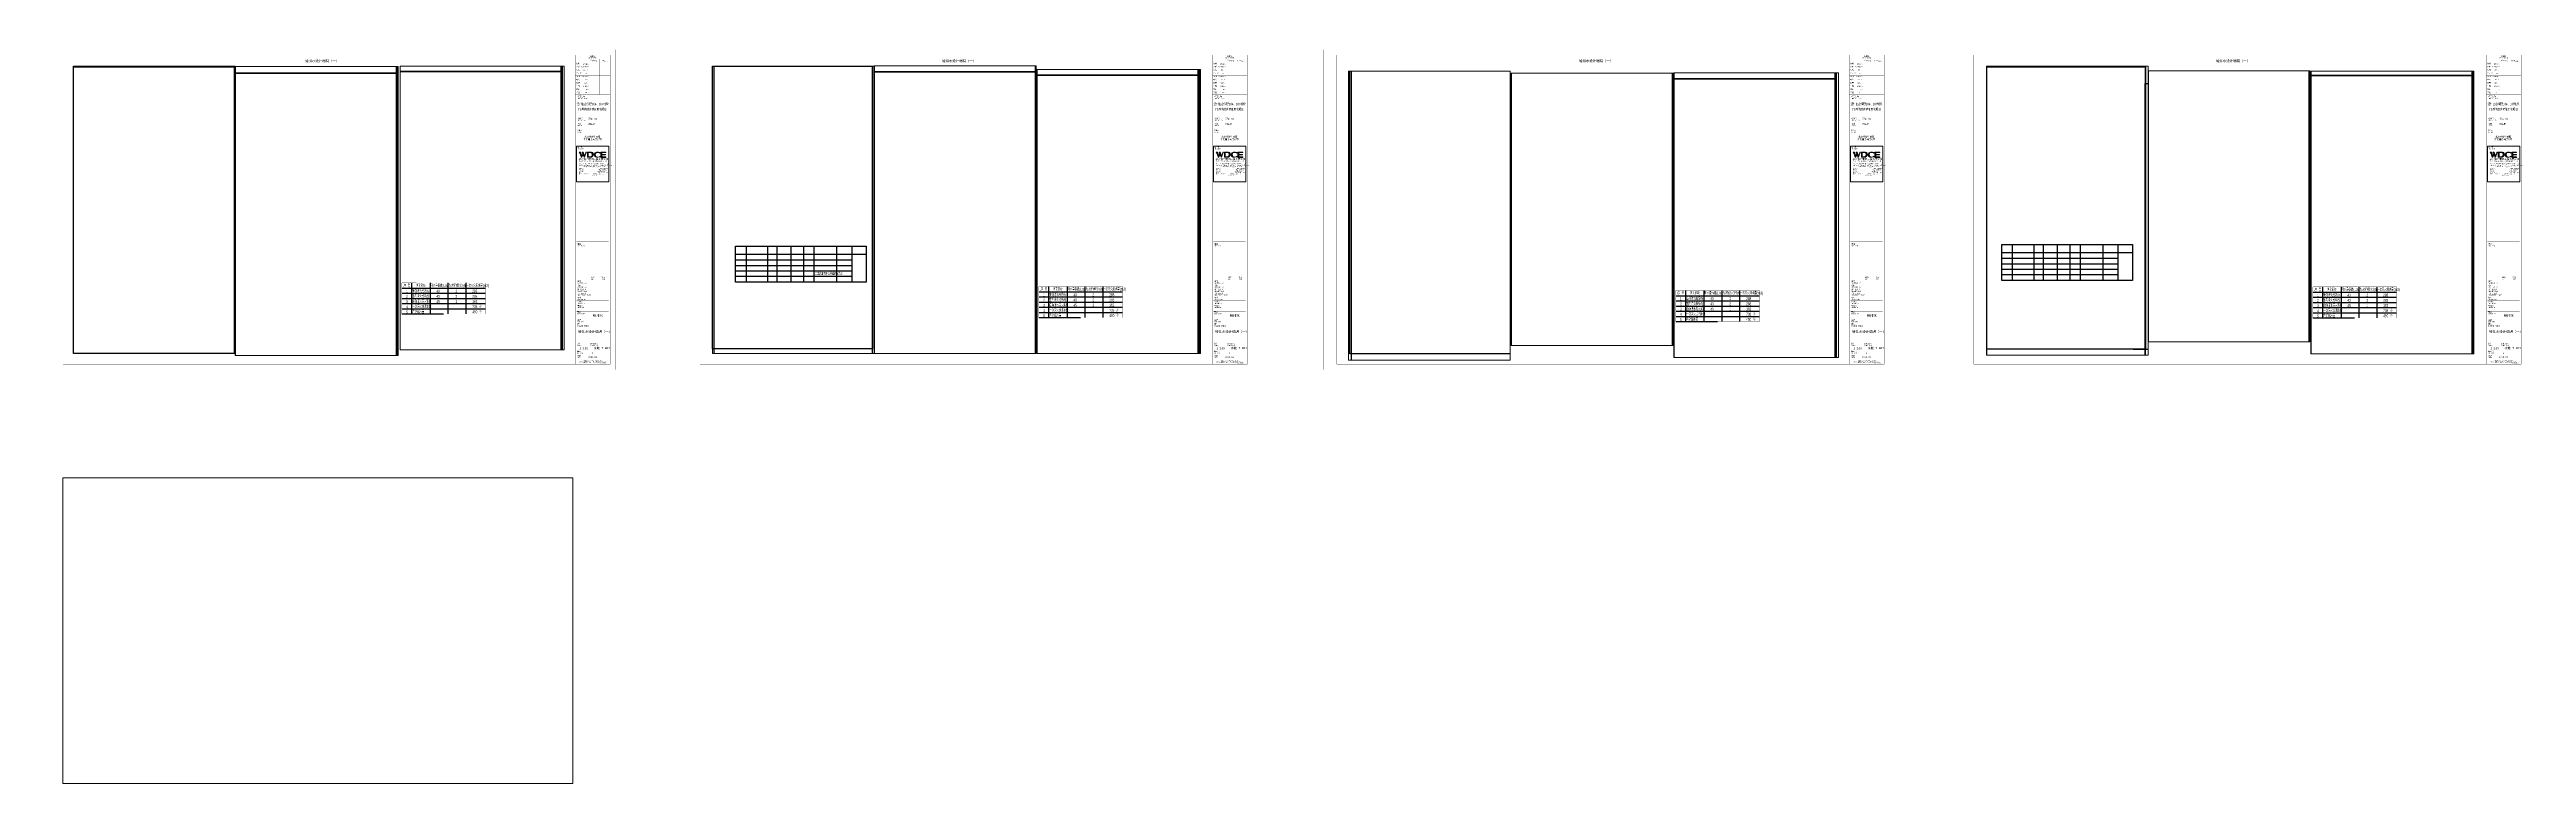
# Paper-space layout 'Layout1' of a CAD drawing. Extents: x 171 to 4771, y 53 to 1415.
# The model-space entities are those that its viewports show. They can reach past a viewport. Long polylines and large blocks are cut down to what shows.
import ezdxf
from ezdxf.enums import TextEntityAlignment as Align

# ---------------------------------------------------------------- set-up
doc = ezdxf.new("R2010")
doc.units = 0
doc.header["$LTSCALE"] = 1000
doc.header["$MEASUREMENT"] = 0
doc.layers.get('0').update_dxf_attribs({"linetype": 'CONTINUOUS'})
doc.layers.get('Defpoints').update_dxf_attribs({"linetype": 'CONTINUOUS'})
for name, color, linetype in [('0TWT_TEXT', 7, 'CONTINUOUS'), ('PUB_TAB', 7, 'CONTINUOUS'), ('SHEET_LINE', 6, 'CONTINUOUS'), ('TEXT', 7, 'CONTINUOUS')]:
    doc.layers.add(name, color=color, linetype=linetype)
doc.styles.add('_JD', font='ros.shx', dxfattribs={"width": 0.65, "bigfont": 'JD.shx'})
doc.styles.add('_THVAC_DIM', font='SIMPLEX', dxfattribs={"width": 0.8, "height": 3.5, "bigfont": 'HZTXT'})
doc.styles.add('X-104 9#平面绑定$0$图签信息$0$hwxh', font='STXIHEI.TTF')
doc.styles.add('X-104 9#平面绑定$0$图签信息$0$华文细黑', font='STXIHEI.TTF', dxfattribs={"height": 10})
doc.styles.add('华文细黑', font='STXIHEI.TTF', dxfattribs={"width": 0.7, "height": 10})

# ---------------------------------------------------------------- blocks, each defined once
blk = doc.blocks.new('X-104 9#平面绑定$0$图签信息$0$WDCE Copyright200X')
at = {"const_width": 0.016}
blk.add_lwpolyline([(-10.6, 1.3, 1), (-11.4, 1.3, 1)], format="xyb", close=True, dxfattribs=at)
at = {"style": 'X-104 9#平面绑定$0$图签信息$0$华文细黑'}
for s, p in [('WDCE ', (-11.5, 0.5)), ('     Copyright ', (-3.5, 0.5))]:
    blk.add_text(s, height=1, dxfattribs=at).set_placement(p, align=Align.BOTTOM_RIGHT)
blk.add_text('c', height=0.6, dxfattribs=at).set_placement((-11, 1.3), align=Align.MIDDLE_CENTER)
blk.add_attdef('200X', text='', height=1, dxfattribs=at).set_placement((-0.5, 0.5), align=Align.BOTTOM_RIGHT)
blk = doc.blocks.new('X-104 9#平面绑定$0$图签信息$0$logo2')
h = blk.add_hatch(color=7)
h.paths.add_polyline_path([(19, -7.4), (15.8, -7.4), (15.8, -4), (19, -4), (19, -4.2), (16.5, -4.2), (16.5, -5.4), (18.8, -5.4), (18.8, -5.7), (16.5, -5.7), (16.5, -7.1), (19, -7.1)])
edge = h.paths.add_edge_path()
edge.add_spline(control_points=[(15.3, -4.2), (15.3, -4.2), (15.1, -4.6), (15.1, -4.6), (15.1, -4.6), (14.6, -4.1), (13.7, -4.1), (13, -4.1), (12.1, -4.5), (12.1, -5.6), (12.1, -6.5), (12.8, -7.2), (13.7, -7.2), (14.7, -7.2), (15.2, -6.7), (15.2, -6.7), (15.2, -6.7), (15.2, -7.1), (15.2, -7.1), (13.6, -7.7), (11.4, -7.3), (11.4, -5.6), (11.4, -3.7), (14.2, -3.7), (15.3, -4.2)], knot_values=[0, 0, 0, 0, 1, 1, 1, 2, 2, 2, 3, 3, 3, 4, 4, 4, 5, 5, 5, 6, 6, 6, 7, 7, 7, 8, 8, 8, 8], degree=3, periodic=0)
edge = h.paths.add_edge_path(flags=16)
edge.add_spline(control_points=[(10.2, -5.6), (10.2, -5.2), (10.1, -4.8), (9.9, -4.6), (9.6, -4.3), (9.2, -4.1), (8.7, -4.1), (8.7, -4.1), (7.6, -4.1), (7.6, -4.1), (7.6, -4.1), (7.6, -7.1), (7.6, -7.1), (7.6, -7.1), (8.7, -7.1), (8.7, -7.1), (9.1, -7.1), (9.5, -6.9), (9.8, -6.6), (10.1, -6.3), (10.2, -6), (10.2, -5.6)], knot_values=[0, 0, 0, 0, 1, 1, 1, 2, 2, 2, 3, 3, 3, 4, 4, 4, 5, 5, 5, 6, 6, 6, 7, 7, 7, 7], degree=3, periodic=0)
edge = h.paths.add_edge_path()
edge.add_spline(control_points=[(10.9, -5.5), (10.9, -6), (10.7, -6.4), (10.3, -6.7), (9.9, -7.1), (9.4, -7.3), (8.8, -7.3), (8.8, -7.3), (7, -7.3), (7, -7.3), (7, -7.3), (7, -3.9), (7, -3.9), (7, -3.9), (9.1, -3.9), (9.1, -3.9), (9.6, -3.9), (10, -4.1), (10.4, -4.3), (10.7, -4.6), (10.9, -5), (10.9, -5.5)], knot_values=[0, 0, 0, 0, 1, 1, 1, 2, 2, 2, 3, 3, 3, 4, 4, 4, 5, 5, 5, 6, 6, 6, 7, 7, 7, 7], degree=3, periodic=0)
at = {"lineweight": 0}
blk.add_lwpolyline([(19, -7.4), (15.8, -7.4), (15.8, -4), (19, -4), (19, -4.2), (16.5, -4.2), (16.5, -5.4), (18.8, -5.4), (18.8, -5.7), (16.5, -5.7), (16.5, -7.1), (19, -7.1), (19, -7.4)], dxfattribs=at)
for points, knots in [([(10.9, -5.5), (10.9, -6), (10.7, -6.4), (10.3, -6.7), (9.9, -7.1), (9.4, -7.3), (8.8, -7.3), (8.8, -7.3), (7, -7.3), (7, -7.3), (7, -7.3), (7, -3.9), (7, -3.9), (7, -3.9), (9.1, -3.9), (9.1, -3.9), (9.6, -3.9), (10, -4.1), (10.4, -4.3), (10.7, -4.6), (10.9, -5), (10.9, -5.5)], [0, 0, 0, 0, 1, 1, 1, 2, 2, 2, 3, 3, 3, 4, 4, 4, 5, 5, 5, 6, 6, 6, 7, 7, 7, 7]), ([(10.2, -5.6), (10.2, -5.2), (10.1, -4.8), (9.9, -4.6), (9.6, -4.3), (9.2, -4.1), (8.7, -4.1), (8.7, -4.1), (7.6, -4.1), (7.6, -4.1), (7.6, -4.1), (7.6, -7.1), (7.6, -7.1), (7.6, -7.1), (8.7, -7.1), (8.7, -7.1), (9.1, -7.1), (9.5, -6.9), (9.8, -6.6), (10.1, -6.3), (10.2, -6), (10.2, -5.6)], [0, 0, 0, 0, 1, 1, 1, 2, 2, 2, 3, 3, 3, 4, 4, 4, 5, 5, 5, 6, 6, 6, 7, 7, 7, 7]), ([(15.3, -4.2), (15.3, -4.2), (15.1, -4.6), (15.1, -4.6), (15.1, -4.6), (14.6, -4.1), (13.7, -4.1), (13, -4.1), (12.1, -4.5), (12.1, -5.6), (12.1, -6.5), (12.8, -7.2), (13.7, -7.2), (14.7, -7.2), (15.2, -6.7), (15.2, -6.7), (15.2, -6.7), (15.2, -7.1), (15.2, -7.1), (13.6, -7.7), (11.4, -7.3), (11.4, -5.6), (11.4, -3.7), (14.2, -3.7), (15.3, -4.2)], [0, 0, 0, 0, 1, 1, 1, 2, 2, 2, 3, 3, 3, 4, 4, 4, 5, 5, 5, 6, 6, 6, 7, 7, 7, 8, 8, 8, 8])]:
    blk.add_open_spline(points, degree=3, knots=knots, dxfattribs=at)
blk = doc.blocks.new('X-104 9#平面绑定$0$图签信息$0$logo1')
h = blk.add_hatch(color=8)
edge = h.paths.add_edge_path()
edge.add_spline(control_points=[(3.9, -5.2), (3.6, -5.9), (3.4, -6.6), (3.4, -6.6), (3.4, -6.6), (2.5, -3.9), (2.5, -3.9), (2.5, -3.9), (1.8, -3.9), (1.7, -3.9), (2, -4.4), (3, -7.3), (3, -7.3), (3, -7.3), (3.4, -7.3), (3.4, -7.3), (3.4, -7.3), (4, -5.7), (4, -5.7), (4, -5.7), (3.9, -5.2), (3.9, -5.2)], knot_values=[0, 0, 0, 0, 1, 1, 1, 2, 2, 2, 3, 3, 3, 4, 4, 4, 5, 5, 5, 6, 6, 6, 7, 7, 7, 7], degree=3, periodic=0)
h = blk.add_hatch(color=7)
edge = h.paths.add_edge_path()
edge.add_spline(control_points=[(6, -3.9), (6.1, -4.1), (5.2, -6.6), (5.2, -6.6), (5.2, -6.6), (4.3, -3.9), (4.3, -3.9), (4.3, -3.9), (3.6, -3.9), (3.5, -3.9), (3.8, -4.4), (4.8, -7.3), (4.8, -7.3), (4.8, -7.3), (5.2, -7.3), (5.2, -7.3), (5.2, -7.3), (6.3, -4.3), (6.3, -4.3), (6.3, -4.3), (6.5, -3.9), (6.5, -3.9), (6.5, -3.9), (6.2, -3.9), (6, -3.9)], knot_values=[0, 0, 0, 0, 1, 1, 1, 2, 2, 2, 3, 3, 3, 4, 4, 4, 5, 5, 5, 6, 6, 6, 7, 7, 7, 8, 8, 8, 8], degree=3, periodic=0)
at = {"color": 8, "lineweight": 0}
blk.add_open_spline([(3.9, -5.2), (3.6, -5.9), (3.4, -6.6), (3.4, -6.6), (3.4, -6.6), (2.5, -3.9), (2.5, -3.9), (2.5, -3.9), (1.8, -3.9), (1.7, -3.9), (2, -4.4), (3, -7.3), (3, -7.3), (3, -7.3), (3.4, -7.3), (3.4, -7.3), (3.4, -7.3), (4, -5.7), (4, -5.7), (4, -5.7), (3.9, -5.2), (3.9, -5.2)], degree=3, knots=[0, 0, 0, 0, 1, 1, 1, 2, 2, 2, 3, 3, 3, 4, 4, 4, 5, 5, 5, 6, 6, 6, 7, 7, 7, 7], dxfattribs=at)
at = {"lineweight": 0}
blk.add_open_spline([(6, -3.9), (6.1, -4.1), (5.2, -6.6), (5.2, -6.6), (5.2, -6.6), (4.3, -3.9), (4.3, -3.9), (4.3, -3.9), (3.6, -3.9), (3.5, -3.9), (3.8, -4.4), (4.8, -7.3), (4.8, -7.3), (4.8, -7.3), (5.2, -7.3), (5.2, -7.3), (5.2, -7.3), (6.3, -4.3), (6.3, -4.3), (6.3, -4.3), (6.5, -3.9), (6.5, -3.9), (6.5, -3.9), (6.2, -3.9), (6, -3.9)], degree=3, knots=[0, 0, 0, 0, 1, 1, 1, 2, 2, 2, 3, 3, 3, 4, 4, 4, 5, 5, 5, 6, 6, 6, 7, 7, 7, 8, 8, 8, 8], dxfattribs=at)
blk.add_blockref('X-104 9#平面绑定$0$图签信息$0$logo2', (0, 0))
blk = doc.blocks.new('X-104 9#平面绑定$0$图签信息$0$时间-logo')
at = {"layer": 'Defpoints', "lineweight": 0}
blk.add_lwpolyline([(0, -23.5), (-21.2, -23.5), (-21.2, 0), (0, 0), (0, -23.5)], dxfattribs=at)
blk.add_blockref('X-104 9#平面绑定$0$图签信息$0$logo1', (-21, 0))
at = {"style": 'X-104 9#平面绑定$0$图签信息$0$hwxh'}
for s, height, p in [('华通设计顾问工程有限公司 ', 1.15, (-19.7, -9.1)), ('WALTON DESIGN & CONSULTING ENGINEERING CO., LTD.', 0.5, (-19.5, -10.1)), ('地址:北京市西城区西直门南小街135号西派国际3号楼 100035', 0.5, (-19.5, -11.9)), ('Address: Building No.3 C-Park, No.135 Xizhimen South Street, ', 0.47, (-19.5, -12.8)), ('电话 Tel：                        （8610）83957395 ', 0.5, (-19.6, -14.9)), ('传真 Fax：                      （8610）83957590 ', 0.5, (-19.5, -15.8)), ('主页 Web：                      www.WDCE.com ', 0.5, (-19.5, -16.7)), ('Xicheng District, Beijing 100035, China ', 0.47, (-16.7, -13.7)), ('资质号 Licence No.：    建筑甲级 A111010265 ', 0.5, (-19.5, -18.5)), ('邮件 E-mail：                    office@WDCE.com ', 0.5, (-19.5, -17.6)), ('   规划甲级 101195', 0.5, (-12.6, -19.4))]:
    blk.add_text(s, height=height, dxfattribs=at).set_placement(p)
blk = doc.blocks.new('X-104 9#平面绑定$0$图签信息')
at = {"const_width": 0.5}
for points in [[(-65, 574), (-65, 500.5), (0, 500.5), (0, 574)], [(-65, 0), (0, 0), (0, 500.5), (-65, 500.5)]]:
    blk.add_lwpolyline(points, close=True, dxfattribs=at)
at = {"const_width": 0.05}
for points in [[(-65, 566.5), (0, 566.5)], [(-65, 560.5), (0, 560.5)], [(-65, 554.5), (0, 554.5)], [(-39.1, 566.5), (-39.1, 500.5)], [(-19.1, 566.5), (-19.1, 500.5)], [(-65, 548.5), (0, 548.5)], [(-65, 542.5), (0, 542.5)], [(-65, 536.5), (0, 536.5)], [(-65, 530.5), (0, 530.5)], [(-65, 524.5), (0, 524.5)], [(-65, 518.5), (0, 518.5)], [(-65, 512.5), (0, 512.5)], [(-65, 512.5), (0, 512.5)], [(-65, 506.5), (0, 506.5)], [(-65, 500.5), (0, 500.5)], [(-62.5, 450.9), (-2.5, 450.9)], [(-62.5, 440.9), (-2.5, 440.9)], [(-2.5, 407.9), (-2.5, 436.1), (-62.5, 436.1), (-62.5, 407.9)], [(-62.5, 407.9), (-2.5, 407.9)], [(-62.5, 404.9), (-62.5, 227.8)], [(-62.5, 404.9), (-2.5, 404.9)], [(-62.5, 227.8), (-2.5, 227.8), (-2.5, 404.9)], [(-57.5, 338.4), (-7.5, 338.4)], [(-57.5, 288.8), (-7.5, 288.8)], [(-57.5, 234.9), (-7.5, 234.9)], [(-62.5, 227.8), (-2.5, 227.8)], [(-62.5, 217.7), (-2.5, 217.7)], [(-62.5, 103.3), (-2.5, 103.3), (-2.5, 163.3), (-62.5, 163.3), (-62.5, 103.3)], [(-62.5, 155.8), (-2.5, 155.8)], [(-62.5, 148.3), (-2.5, 148.3)], [(-62.5, 140.8), (-2.5, 140.8)], [(-37.5, 163.3), (-37.5, 103.3)], [(-20, 163.3), (-20, 103.3)], [(-62.5, 133.3), (-2.5, 133.3)], [(-62.5, 125.8), (-2.5, 125.8)], [(-62.5, 118.3), (-2.5, 118.3)], [(-62.5, 110.8), (-2.5, 110.8)], [(-62.5, 98.5), (-2.5, 98.5), (-2.5, 10), (-62.5, 10), (-62.5, 98.5)], [(-62.5, 83.5), (-2.5, 83.5)], [(-62.5, 76), (-2.5, 76)], [(-62.5, 40), (-2.5, 40)], [(-62.5, 26), (-2.5, 26)], [(-62.5, 18), (-2.5, 18)], [(-37.5, 40), (-37.5, 26)]]:
    blk.add_lwpolyline(points, dxfattribs=at)
at = {"ltscale": 0.001, "xscale": 2.834689937531525, "yscale": 2.834689937531525, "zscale": 2.834689937531525}
blk.add_blockref('X-104 9#平面绑定$0$图签信息$0$时间-logo', (-2.5, 404.9), dxfattribs=at)
blk.add_blockref('X-104 9#平面绑定$0$图签信息$0$WDCE Copyright200X', (-2.5, 0)).add_auto_attribs({'200X': '2007'})
at = {"style": 'X-104 9#平面绑定$0$图签信息$0$华文细黑'}
for s, height, p in [('总图', 2.4, (-63, 559.5)), ('建筑', 2.4, (-63, 553.5)), ('签字', 2.4, (-37.2, 564.6)), ('SIGN', 2, (-30.3, 563.9)), ('日期', 2.4, (-17.8, 564.6)), ('DATE', 2, (-11, 563.7)), ('结构', 2.4, (-63, 547.5)), ('给排水', 2.4, (-63, 541.5)), ('景观', 2.4, (-63, 523.5)), ('暖通', 2.4, (-63, 535.5)), ('室内', 2.4, (-63, 517.5)), ('方案', 2.4, (-63, 511.5)), ('电气', 2.4, (-63, 529.5)), ('绿色', 2.4, (-63, 505.5)), ('项目名称', 2.4, (-60.5, 498)), ('PROJECT NAME', 2, (-60.5, 494.1)), ('委托方', 2, (-60.9, 434.9)), ('CLIENT', 2, (-60.9, 431.9)), ('设计号', 2.4, (-60.5, 457.5)), ('STAGE', 2, (-60.5, 444)), ('PROJECT NO.', 2, (-60.5, 454)), ('阶段', 2.4, (-60.5, 447.5)), ('设计方', 2, (-60.5, 403.8)), ('DESIGNER', 2, (-60.5, 400.8)), ('索引', 2.4, (-60.5, 224.1)), ('KEY PLAN', 2, (-60.5, 220.7)), ('审核', 2.4, (-61, 147.3)), ('审定', 2.4, (-60.7, 154.8)), ('设计主持人', 2.4, (-60.7, 139.8)), ('APPROVED BY', 2, (-60.5, 151.4)), ('VERIFIED BY', 2, (-60.5, 143.9)), ('姓名', 2.4, (-35.5, 162.5)), ('NAME', 2, (-35.5, 159)), ('签字', 2.4, (-15.8, 162.6)), ('SIGN', 2, (-15.5, 159.2)), ('SPECIALTY', 2, (-61.2, 94.4)), ('专业', 2.4, (-61.2, 97.9)), ('专业负责人', 2.4, (-60.7, 132.3)), ('制图人', 2.4, (-60.6, 109.8)), ('校对', 2.4, (-60.5, 124.8)), ('CHECKED BY', 2, (-60.5, 121.4)), ('设计人', 2.4, (-60.5, 117.3)), ('DESIGN CHIEF', 2, (-60.5, 136.2)), ('DISCIPLINE CHIEF', 2, (-60.5, 129)), ('DESIGN BY', 2, (-60.5, 113.8)), ('DRAWN BY', 2, (-60.5, 106.5)), ('SUB ITEM', 2, (-60.9, 79.5)), ('子项', 2.4, (-60.9, 82.9)), ('DRAWING TITLES', 2, (-60.9, 72)), ('图名', 2.4, (-60.9, 75.4)), ('比例', 2.4, (-61.6, 39.4)), ('SCALE', 2, (-61.2, 36)), ('版本号', 2.4, (-61, 25)), ('EDITION', 2, (-61.1, 21.6)), ('日期', 2.4, (-61, 16.7)), ('DATE', 2, (-60.5, 13.3)), ('SHEET NO.', 2, (-36.1, 36)), ('图纸编号', 2.4, (-36.1, 39.3))]:
    blk.add_text(s, height=height, dxfattribs=at).set_placement(p, align=Align.TOP_LEFT)
for s, p in [('ARCHITECTURE', (-40.1, 552.7)), ('SITE PLAN', (-40.1, 557.7)), ('VENTILATION', (-40.1, 534.7)), ('INTERIORS', (-40.1, 516.9)), ('STRUCTURE', (-40.1, 546.7)), ('LANDSCAPE', (-40.1, 522.9)), ('ELECTRIC', (-40.1, 528.9)), ('WATER', (-40.1, 540.7)), ('PLAN', (-40.1, 510.9)), ('GREEN', (-40.1, 504.9))]:
    blk.add_text(s, height=1.5, dxfattribs=at).set_placement(p, align=Align.TOP_RIGHT)
for s, height, p in [('COUNTERSIGN', 2, (-32.5, 569.6)), ('会签栏', 2.4, (-32.5, 573))]:
    blk.add_text(s, height=height, dxfattribs=at).set_placement(p, align=Align.TOP_CENTER)
at = {"color": 4, "style": 'X-104 9#平面绑定$0$图签信息$0$华文细黑', "width": 0.75}
for s, p in [('通州区台湖镇104、109地块', (-32.5, 480.8)), ('F3其他类多功能用地项目', (-32.5, 470.9))]:
    blk.add_text(s, height=4.5, dxfattribs=at).set_placement(p, align=Align.CENTER)
at = {"style": 'X-104 9#平面绑定$0$图签信息$0$华文细黑', "oblique": 20}
for s, p in [('尺寸以标注为准不得量取，所有尺寸需在现场校核准确', (-32.5, 4)), ('除特别注明外，所有尺寸是以毫米制', (-32.5, 6.5))]:
    blk.add_text(s, height=1.5, dxfattribs=at).set_placement(p, align=Align.MIDDLE_CENTER)
at = {"color": 4, "style": 'X-104 9#平面绑定$0$图签信息$0$华文细黑'}
for s, p in [('2019.03', (-32.5, 11.8)), ('A', (-32.5, 19.4))]:
    blk.add_text(s, height=3, dxfattribs=at).set_placement(p, align=Align.CENTER)
at = {"color": 4, "ltscale": 0.001, "char_height": 3, "width": 58.489, "style": 'X-104 9#平面绑定$0$图签信息$0$华文细黑'}
for s, insert, attachment_point in [('北京光谷科技园\\P开发建设有限公司', (-32.9, 419.7), 5), ('通17-03', (-40.1, 455.5), 4), ('施工图', (-40.1, 445.5), 4)]:
    blk.add_mtext(s, dxfattribs=dict(at, insert=insert, attachment_point=attachment_point))
blk = doc.blocks.new('X-104 9#平面绑定$0$图签-A1')
blk.add_blockref('X-104 9#平面绑定$0$图签信息', (0, 0))
blk = doc.blocks.new('消防用水量')
at = {"layer": 'TEXT'}
for p, q in [((2246, 0), (2245, -7200)), ((6528, 0), (6528, -7200)), ((10669, 0), (10669, -7200)), ((14811, 0), (14811, -7200)), ((0, -1200), (19417, -1200)), ((0, -2400), (19417, -2400)), ((0, -2400), (19417, -2400)), ((0, -2400), (19417, -2400)), ((0, -3600), (19417, -3600)), ((0, -3600), (19417, -3600)), ((0, -3600), (19417, -3600)), ((0, -4800), (19417, -4800)), ((0, -4800), (19417, -4800)), ((0, -4800), (19417, -4800)), ((0, -6000), (19417, -6000)), ((0, -6000), (19417, -6000)), ((0, -7200), (9657, -7200)), ((0, -7200), (9657, -7200))]:
    blk.add_line(p, q, dxfattribs=at)
at = {"layer": 'TEXT', "const_width": 48, "flags": 128}
for points in [[(0, 0), (0, -7200)], [(0, 0), (19417, -1)], [(0, -7200), (19417, -7201)]]:
    blk.add_lwpolyline(points, dxfattribs=at)
at = {"layer": 'TEXT', "const_width": 50}
blk.add_lwpolyline([(19417, 12), (19417, -7201)], dxfattribs=at)
at = {"layer": 'TEXT', "style": '_JD', "width": 0.65}
for s, p in [('序  号', (392, -993)), ('4', (970, -5862)), ('3', (970, -4662)), ('2', (970, -3462)), ('1', (970, -2262)), ('室外消火栓系统', (2405, -2228)), ('室内消火栓系统', (2405, -3428)), ('一次灭火总用水量', (2441, -5837)), ('自动喷水灭火系统', (2418, -4666)), ('消防系统', (3271, -916)), ('用水量标准(L/s)', (6624, -916)), ('40', (8003, -2228)), ('40', (8003, -3428)), ('45', (8003, -4628)), ('火灾延续时间(h)', (10860, -916)), ('2', (12434, -2228)), ('2', (12434, -3428)), ('1', (12434, -4628)), ('一次灭火用水量(m3)', (14904, -916)), ('288', (16325, -2228)), ('288', (16325, -3428)), ('738  ① ', (16325, -5829)), ('162', (16325, -4628)), ('5', (970, -7062)), ('消防储水量', (2425, -7035)), ('450  ②', (16325, -7028))]:
    blk.add_text(s, height=650, dxfattribs=at).set_placement(p)

msp = doc.modelspace()

# ---------------------------------------------------------------- linework, layer by layer
for p, q in [((1382870.2, -70649), (1382870.2, -63866.2)), ((1382870.2, -63866.2), (1407497, -63866.2)), ((1404786.5, -68537), (1382870.2, -68537)), ((1404786.5, -69593), (1382870.2, -69593)), ((1407497, -70649), (1382870.2, -70649)), ((1381613, -235358.7), (1381613, -228575.9)), ((1381613, -228575.9), (1406239.7, -228575.9)), ((1403529.3, -233246.7), (1381613, -233246.7)), ((1403529.3, -234302.7), (1381613, -234302.7)), ((1403529.3, -235358.7), (1381613, -235358.7)), ((1406239.7, -235358.7), (1381613, -235358.7))]:
    msp.add_line(p, q)
at = {"layer": 'Defpoints'}
for p, q in [((1378839.2, -358121.5), (1378839.2, 86974.3)), ((1408723.7, -358121.5), (1408723.7, 86974.3)), ((1438608.3, -358939.4), (1438608.3, 86156.4)), ((1406360.5, -248307.4), (1440834.2, -248307.4))]:
    msp.add_line(p, q, dxfattribs=at)
at = {"layer": 'Defpoints', "color": 1}
for points in [[(1378537.6, 50060.5), (1408723.7, 50060.5), (1408723.7, -3156.4), (1378537.6, -3156.4)], [(1378537.6, -29974.9), (1408723.7, -29974.9), (1408723.7, -83191.8), (1378537.6, -83191.8)], [(1378537.6, -108123.7), (1408723.7, -108123.7), (1408723.7, -161340.6), (1378537.6, -161340.6)], [(1378537.6, -195090.5), (1408723.7, -195090.5), (1408723.7, -248307.4), (1378537.6, -248307.4)], [(1408625.9, -198234.8), (1438812, -198234.8), (1438812, -251451.7), (1408625.9, -251451.7)], [(1408625.9, -251451.7), (1438812, -251451.7), (1438812, -304668.6), (1408625.9, -304668.6)], [(1408625.9, -304668.6), (1438812, -304668.6), (1438812, -357885.5), (1408625.9, -357885.5)]]:
    msp.add_lwpolyline(points, close=True, dxfattribs=at)
at = {"layer": 'PUB_TAB'}
for points in [[(1384861.6, -63866.2), (1384861.6, -70649)], [(1388900.4, -63866.2), (1388900.4, -70649)], [(1390693.4, -63866.2), (1390693.4, -70649)], [(1393311.6, -63866.2), (1393311.6, -70649)], [(1395708.3, -63866.2), (1395708.3, -70649)], [(1397668.2, -63866.2), (1397668.2, -70649)], [(1401937, -63866.2), (1401937, -70649)], [(1404786.5, -63866.2), (1404786.5, -70649)], [(1407497, -63866.2), (1407497, -70649)], [(1382870.2, -65369), (1407497, -65369)], [(1382870.2, -66425), (1404786.5, -66425)], [(1382870.2, -67478.1), (1404786.5, -67478.1)], [(1383604.4, -228575.9), (1383604.4, -235358.7)], [(1387643.1, -228575.9), (1387643.1, -235358.7)], [(1389436.2, -228575.9), (1389436.2, -235358.7)], [(1392054.4, -228575.9), (1392054.4, -235358.7)], [(1394451.1, -228575.9), (1394451.1, -235358.7)], [(1396410.9, -228575.9), (1396410.9, -235358.7)], [(1400679.8, -228575.9), (1400679.8, -235358.7)], [(1403529.3, -228575.9), (1403529.3, -235358.7)], [(1406239.7, -228575.9), (1406239.7, -235358.7)], [(1381613, -230078.7), (1406239.7, -230078.7)], [(1381613, -231134.7), (1403529.3, -231134.7)], [(1381613, -232187.9), (1403529.3, -232187.9)]]:
    msp.add_lwpolyline(points, dxfattribs=at)

# ---------------------------------------------------------------- block references
at = {"layer": '0TWT_TEXT', "color": 8, "xscale": 0.8, "yscale": 0.8, "zscale": 0.8}
msp.add_blockref('消防用水量', (1409042.8, -343925.6), dxfattribs=at)

# ---------------------------------------------------------------- texts
at = {"layer": 'PUB_TAB', "style": '_THVAC_DIM', "width": 0.6}
msp.add_text('二类高层民用公共建筑-办公', height=492.8, dxfattribs=at).set_placement((1397842.9, -69296.7))

psp = doc.layouts.get("Layout1")

# ---------------------------------------------------------------- linework, layer by layer
at = {"layer": 'SHEET_LINE'}
for points, const_width in [([(170.8, 821.4), (1221.8, 821.4), (1221.8, 1415.4), (170.8, 1415.4)], 0.05), ([(1146.8, 1405.4), (195.8, 1405.4), (195.8, 831.4), (1146.8, 831.4)], 0.5), ([(1353.7, 821.4), (2404.7, 821.4), (2404.7, 1415.4), (1353.7, 1415.4)], 0.05), ([(2329.7, 1405.4), (1378.7, 1405.4), (1378.7, 831.4), (2329.7, 831.4)], 0.5), ([(2536.6, 821.4), (3587.6, 821.4), (3587.6, 1415.4), (2536.6, 1415.4)], 0.05), ([(3512.6, 1405.4), (2561.6, 1405.4), (2561.6, 831.4), (3512.6, 831.4)], 0.5), ([(3719.5, 821.4), (4770.5, 821.4), (4770.5, 1415.4), (3719.5, 1415.4)], 0.05), ([(4695.5, 1405.4), (3744.5, 1405.4), (3744.5, 831.4), (4695.5, 831.4)], 0.5)]:
    psp.add_lwpolyline(points, close=True, dxfattribs=dict(at, const_width=const_width))

# ---------------------------------------------------------------- block references
for p in [(1211.8, 831.4), (2394.7, 831.4), (3577.6, 831.4), (4760.5, 831.4)]:
    psp.add_blockref('X-104 9#平面绑定$0$图签-A1', p)

# ---------------------------------------------------------------- texts
at = {"style": '华文细黑'}
for s, height, p in [('给排水设计说明（一）', 4.5, (645.5, 1392.1)), ('给排水设计说明（一）', 4.5, (1828.4, 1392.1)), ('给排水设计说明（一）', 4.5, (3011.3, 1392.1)), ('给排水设计说明（一）', 4.5, (4194.2, 1392.1)), ('给排水', 4.5, (1179.7, 919.6)), ('给排水', 4.5, (2362.6, 919.6)), ('给排水', 4.5, (3545.5, 919.6)), ('给排水', 4.5, (4728.4, 919.6)), ('给排水设计说明（一）', 4.5, (1152.3, 889.7)), ('给排水设计说明（一）', 4.5, (2335.2, 889.7)), ('给排水设计说明（一）', 4.5, (3518.2, 889.7)), ('给排水设计说明（一）', 4.5, (4701.1, 889.7)), ('水施-T-001', 4, (1181.3, 859.5)), ('水施-T-001', 4, (2364.3, 859.5)), ('水施-T-001', 4, (3547.2, 859.5)), ('水施-T-001', 4, (4730.1, 859.5))]:
    psp.add_text(s, height=height, dxfattribs=at).set_placement(p)
for p in [(1155.1, 863.1), (2338, 863.1), (3520.9, 863.1), (4703.9, 863.1)]:
    psp.add_text('1:100', height=4, dxfattribs=at).set_placement(p, align=Align.TOP_LEFT)

# ---------------------------------------------------------------- viewports
at = {"layer": '0'}
for center, size, view_center_point, view_height, status in [((365.2, 1117.9), (300.2, 533.4), (1393816.9, 23498.1), 53340.29, 3), ((666.9, 1115.7), (303.2, 536.12), (1423793.6, -277058.5), 53611.87, 4), ((974.2, 1121.3), (304.4, 526.17), (1423944.8, -330026.5), 52617.38, 5), ((1551.9, 1117.9), (300.2, 533.4), (1393760, -57015.2), 54131.61, 8), ((1852.4, 1118.2), (300.7, 533.65), (1423697.8, -277018.9), 53364.65, 7), ((2156.2, 1114.9), (303.5, 526.88), (1423850.1, -329991), 52688.52, 6)]:
    psp.add_viewport(center=center, size=size, view_center_point=view_center_point, view_height=view_height, status=status, dxfattribs=at)
at = {"layer": 'Defpoints'}
for center, size, view_center_point, view_height, status in [((3917.7, 1116.3), (300.2, 536.52), (1393956.6, -222205.2), 54448.46, 14), ((2733, 1107.1), (300.2, 536.55), (1393489.1, -135349.3), 54451.13, 9), ((3035.3, 1119), (300.7, 505.72), (1423674.7, -278558), 50572.1, 10), ((3340, 1108.1), (305.5, 527.83), (1423948, -329943.8), 52782.83, 11), ((4218.1, 1124.3), (300.5, 502.86), (1423693.5, -278412), 50286.35, 13), ((4521.6, 1113.2), (302.7, 524.77), (1423807.6, -330096.8), 52476.88, 12)]:
    psp.add_viewport(center=center, size=size, view_center_point=view_center_point, view_height=view_height, status=status, dxfattribs=at)
at = {"layer": 'Defpoints', "color": 8}
psp.add_viewport(center=(669.2, 336.9), size=(946.9, 566.971), view_center_point=(728683.1, -140191), view_height=56697.132, dxfattribs=at)

doc.saveas('drawing.dxf')
